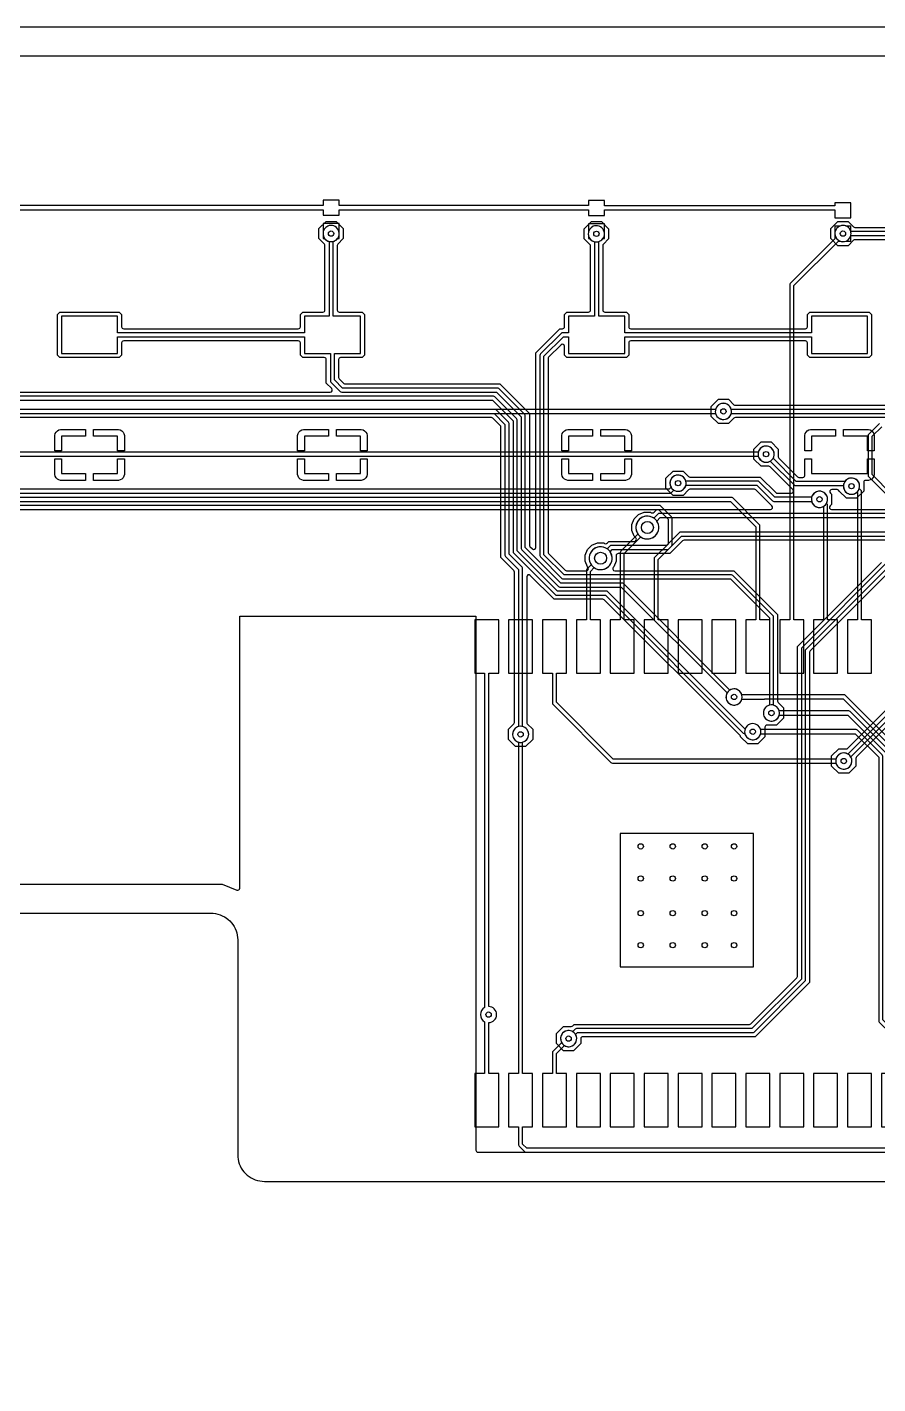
# Model space of a CAD drawing. Header units: millimetres. Extents: x 0 to 104, y 0 to 91.
# Drawn here: x 40.1 to 72, y 40.2 to 91 of the extents above; entities that cross this region are included whole.
import ezdxf

# ---------------------------------------------------------------- set-up
doc = ezdxf.new("R2010")
doc.units = ezdxf.units.MM

msp = doc.modelspace()

# ---------------------------------------------------------------- linework, layer by layer
at = {"layer": '16_copper'}
for points in [[(97.408, 89.908), (6.592, 89.908, 0.047335)], [(33.131, 77.324), (51.469, 77.324, 0.668179), (51.523, 77.454), (51.321, 77.655), (51.321, 78.541, 0.414214), (51.245, 78.618), (50.437, 78.618), (50.348, 78.707), (50.348, 79.165, 0.414214), (50.271, 79.241), (43.729, 79.241, 0.414214), (43.652, 79.165), (43.652, 78.707), (43.563, 78.618), (41.337, 78.618), (41.248, 78.707), (41.248, 80.233), (41.337, 80.322), (43.563, 80.322), (43.652, 80.233), (43.652, 79.775, 0.414214), (43.729, 79.699), (50.271, 79.699, 0.414214), (50.348, 79.775), (50.348, 80.233), (50.437, 80.322), (51.195, 80.322, 0.414214), (51.271, 80.399), (51.271, 82.818, 0.198912), (51.249, 82.872), (51.044, 83.076), (51.044, 83.454), (51.311, 83.721), (51.689, 83.721), (51.956, 83.454), (51.956, 83.076), (51.751, 82.872, 0.198912), (51.729, 82.818), (51.729, 80.399, 0.414214), (51.805, 80.322), (52.663, 80.322), (52.752, 80.233), (52.752, 78.707), (52.663, 78.618), (51.855, 78.618, 0.414214), (51.779, 78.541), (51.779, 77.876, 0.198912), (51.801, 77.822), (51.972, 77.651, 0.198912), (52.026, 77.629), (57.825, 77.629), (58.929, 76.525), (58.929, 71.595, 0.198912), (58.951, 71.541), (59.041, 71.451, 0.668179), (59.171, 71.505), (59.171, 78.795), (60.075, 79.699), (60.171, 79.699, 0.414214), (60.248, 79.775), (60.248, 80.233), (60.337, 80.322), (61.145, 80.322, 0.414214), (61.221, 80.399), (61.221, 82.798, 0.198912), (61.199, 82.852), (60.984, 83.066), (60.984, 83.444), (61.251, 83.711), (61.629, 83.711), (61.896, 83.444), (61.896, 83.066), (61.701, 82.872, 0.198912), (61.679, 82.818), (61.679, 80.399, 0.414214), (61.755, 80.322), (62.563, 80.322), (62.652, 80.233), (62.652, 79.775, 0.414214), (62.729, 79.699), (69.271, 79.699, 0.414214), (69.348, 79.775), (69.348, 80.233), (69.437, 80.322), (71.663, 80.322), (71.752, 80.233), (71.752, 78.707), (71.663, 78.618), (69.437, 78.618), (69.348, 78.707), (69.348, 79.165, 0.414214), (69.271, 79.241), (62.729, 79.241, 0.414214), (62.652, 79.165), (62.652, 78.707), (62.563, 78.618), (60.337, 78.618), (60.248, 78.707), (60.248, 79.04, 0.668179), (60.118, 79.094), (59.651, 78.628, 0.198912), (59.629, 78.574), (59.629, 71.326, 0.198912), (59.651, 71.272), (60.272, 70.651, 0.198912), (60.326, 70.629), (61.066, 70.629, 0.39587), (61.142, 70.7), (61.142, 70.708, 0.199696), (61.108, 70.771), (61.019, 70.985), (61.019, 71.215), (61.108, 71.429), (61.271, 71.592), (61.485, 71.681), (61.715, 71.681, 0.490988), (61.852, 71.675), (61.905, 71.729), (62.866, 71.729, 0.668179), (62.92, 71.859), (62.858, 71.921), (62.769, 72.135), (62.769, 72.365), (62.858, 72.579), (63.021, 72.742), (63.235, 72.831), (63.465, 72.831, 0.490988), (63.602, 72.825), (63.705, 72.929), (67.964, 72.929, 0.668179), (68.018, 73.059), (67.416, 73.661, 0.198912), (67.362, 73.683), (64.947, 73.683, 0.198912), (64.893, 73.661), (64.689, 73.456), (64.311, 73.456), (64.044, 73.723), (64.044, 74.1), (64.311, 74.367), (64.689, 74.367), (64.893, 74.163, 0.198912), (64.947, 74.14), (67.583, 74.14), (68.166, 73.558, 0.198912), (68.219, 73.535), (68.757, 73.535, 0.668179), (68.811, 73.665), (68.649, 73.828), (67.955, 74.522, 0.198912), (67.901, 74.544), (67.611, 74.544), (67.344, 74.811), (67.344, 75.189), (67.611, 75.456), (67.989, 75.456), (68.256, 75.189), (68.256, 74.899, 0.198912), (68.278, 74.845), (68.972, 74.151, 0.198912), (69.026, 74.129), (69.176, 74.129, 0.435317), (69.246, 74.237), (69.246, 74.818), (69.5, 74.818), (69.5, 74.27), (71.6, 74.27), (71.6, 74.818), (71.854, 74.818), (71.854, 74.237), (71.837, 74.172), (71.803, 74.114), (71.756, 74.067), (71.698, 74.033), (71.633, 74.016), (71.532, 74.016, 0.414214), (71.456, 73.94), (71.456, 73.611), (71.189, 73.344), (70.811, 73.344), (70.542, 73.614, 0.342643), (70.468, 73.671), (70.264, 73.671, 0.668179), (70.21, 73.541), (70.256, 73.496), (70.256, 73.118), (70.196, 73.059, 0.668179), (70.25, 72.929), (78.395, 72.929)], [(79.909, 83.036), (71.127, 83.036, 0.198912), (71.073, 83.014), (70.869, 82.809), (70.491, 82.809), (70.224, 83.076), (70.224, 83.454), (70.491, 83.721), (70.869, 83.721), (71.073, 83.516, 0.198912), (71.127, 83.494), (80.13, 83.494)], [(33.005, 77.019), (57.552, 77.019), (58.319, 76.252), (58.319, 71.343, 0.198912), (58.341, 71.289), (59.894, 69.737, 0.198912), (59.947, 69.714), (61.778, 69.714), (66.946, 64.546, 0.219267), (67.006, 64.524), (67.019, 64.484), (67.041, 64.441), (67.069, 64.402), (67.102, 64.369), (67.141, 64.341), (67.184, 64.319), (67.229, 64.304), (67.276, 64.297), (67.324, 64.297), (67.371, 64.304, 1), (67.229, 64.896), (67.184, 64.881, 0.198914), (67.019, 64.716), (67.012, 64.696), (61.863, 69.844, 0.198912), (61.81, 69.867), (59.979, 69.867), (58.471, 71.374), (58.471, 76.284, 0.198912), (58.449, 76.338), (57.638, 77.149, 0.198912), (57.584, 77.171), (33.036, 77.171)], [(81.674, 76.371), (66.647, 76.371, 0.198912), (66.593, 76.349), (66.389, 76.144), (66.011, 76.144), (65.744, 76.411), (65.744, 76.789), (66.011, 77.056), (66.389, 77.056), (66.593, 76.851, 0.198912), (66.647, 76.829), (81.895, 76.829)], [(81.8, 76.676), (66.494, 76.676, 0.991067), (65.904, 76.529), (65.919, 76.484, 0.719711), (66.494, 76.524), (81.768, 76.524)], [(16.478, 76.524), (57.606, 76.524), (58.014, 76.116), (58.014, 71.216, 0.198912), (58.037, 71.163), (58.524, 70.675), (58.524, 64.794), (58.484, 64.781), (58.441, 64.759), (58.402, 64.731), (58.369, 64.698), (58.341, 64.659), (58.319, 64.616), (58.304, 64.571), (58.297, 64.524), (58.297, 64.476), (58.304, 64.429), (58.319, 64.384), (58.341, 64.341), (58.369, 64.302), (58.402, 64.269), (58.441, 64.241), (58.484, 64.219), (58.529, 64.204), (58.576, 64.197), (58.624, 64.197), (58.671, 64.204, 0.781086), (58.676, 64.794), (58.676, 70.707, 0.198912), (58.654, 70.761), (58.167, 71.248), (58.167, 76.147, 0.198912), (58.144, 76.201), (57.691, 76.654, 0.198912), (57.637, 76.677), (16.435, 76.677, 0.986438)], [(77.532, 71.771), (64.726, 71.771, 0.198912), (64.672, 71.749), (64.195, 71.271), (62.257, 71.271, 0.414214), (62.181, 71.195), (62.181, 70.985), (62.092, 70.771, 0.75354), (62.134, 70.629), (66.595, 70.629), (68.229, 68.995), (68.229, 65.747, 0.198912), (68.251, 65.693), (68.456, 65.489), (68.456, 65.111), (68.189, 64.844), (67.832, 64.844, 0.414214), (67.756, 64.768), (67.756, 64.411), (67.489, 64.144), (67.111, 64.144), (66.843, 64.413, 0.157681), (66.822, 64.455), (61.737, 69.539, 0.198912), (61.683, 69.562), (59.853, 69.562), (58.959, 70.456, 0.668179), (58.829, 70.402), (58.829, 64.947, 0.198912), (58.851, 64.893), (59.056, 64.689), (59.056, 64.311), (58.789, 64.044), (58.411, 64.044), (58.144, 64.311), (58.144, 64.689), (58.349, 64.893, 0.198912), (58.371, 64.947), (58.371, 70.581, 0.198912), (58.349, 70.634), (57.862, 71.122), (57.862, 76.021, 0.198912), (57.839, 76.075), (57.565, 76.349, 0.198912), (57.511, 76.372), (30.49, 76.372, 0.668179)], [(78.3, 72.776), (63.8, 72.776, 0.198912), (63.746, 72.754), (63.594, 72.602, 0.94492), (63.067, 71.927), (63.112, 71.893, 0.82809), (63.702, 72.494), (63.832, 72.624), (78.268, 72.624)], [(77.658, 72.076), (64.6, 72.076, 0.198912), (64.546, 72.054), (64.068, 71.576), (62, 71.576, 0.198912), (61.946, 71.554), (61.844, 71.452, 0.94492), (61.317, 70.777), (61.362, 70.743, 0.82809), (61.952, 71.344), (62.032, 71.424), (64.1, 71.424, 0.198912), (64.154, 71.446), (64.632, 71.924), (77.627, 71.924)], [(72.445, 70.622), (69.451, 67.628, 0.198912), (69.429, 67.574), (69.429, 55.205), (67.395, 53.171), (60.932, 53.171, 0.414214), (60.856, 53.095), (60.856, 52.911), (60.589, 52.644), (60.211, 52.644), (59.944, 52.911), (59.944, 53.289), (60.211, 53.556), (60.501, 53.556, 0.198912), (60.555, 53.578), (60.605, 53.629), (67.174, 53.629, 0.198912), (67.228, 53.651), (68.949, 55.372, 0.198912), (68.971, 55.426), (68.971, 67.795), (72.122, 70.945, 0.198912)], [(72.338, 70.946), (69.146, 67.754, 0.198912), (69.124, 67.7), (69.124, 55.332), (67.268, 53.476), (60.7, 53.476, 0.198912), (60.646, 53.454), (60.554, 53.362), (60.516, 53.381), (60.471, 53.396), (60.424, 53.403), (60.376, 53.403), (60.329, 53.396), (60.284, 53.381), (60.241, 53.359), (60.202, 53.331), (60.169, 53.298), (60.141, 53.259), (60.119, 53.216), (60.104, 53.171), (60.097, 53.124), (60.097, 53.076), (60.104, 53.029), (60.119, 52.984), (60.141, 52.941), (60.169, 52.902), (60.202, 52.869), (60.241, 52.841), (60.284, 52.819), (60.329, 52.804), (60.376, 52.797), (60.424, 52.797), (60.471, 52.804, 0.503887), (60.662, 53.254), (60.732, 53.324), (67.3, 53.324, 0.198912), (67.354, 53.346), (69.254, 55.246, 0.198912), (69.276, 55.3), (69.276, 67.668), (72.446, 70.838, 0.991065)], [(17.703, 58.892), (47.416, 58.892), (47.971, 58.662, 0.534506), (48.076, 58.733), (48.076, 68.924), (56.924, 68.924), (56.924, 48.918, 0.414214), (57, 48.842), (80.105, 48.842), (81.273, 48.529), (82.32, 47.925), (83.175, 47.07), (83.779, 46.023), (84.092, 44.855), (84.092, 37.278, 0.668189)], [(74.662, 67.129), (71.188, 63.655, 0.198912), (71.166, 63.601), (71.166, 63.311), (70.899, 63.044), (70.521, 63.044), (70.254, 63.311), (70.254, 63.689), (70.521, 63.956), (70.811, 63.956, 0.198912), (70.865, 63.978), (74.495, 67.609)], [(74.536, 67.434), (70.864, 63.762, 0.991065), (70.551, 63.241), (70.594, 63.219, 0.719709), (70.972, 63.654), (74.622, 67.304)]]:
    msp.add_lwpolyline(points, format="xyb", dxfattribs=at)
for points in [[(66.671, 65.604, 1), (66.529, 66.196), (66.484, 66.181), (66.446, 66.162), (62.459, 70.149, 0.198912), (62.405, 70.171), (60.105, 70.171), (58.776, 71.501), (58.776, 76.43, 0.198912), (58.754, 76.484), (57.784, 77.454, 0.198912), (57.73, 77.476), (51.932, 77.476), (51.626, 77.782), (51.626, 78.77), (52.6, 78.77), (52.6, 80.17), (51.576, 80.17), (51.576, 82.971, 0.991067), (51.429, 83.561), (51.384, 83.546, 0.719711), (51.424, 82.971), (51.424, 80.17), (50.5, 80.17), (50.5, 79.546), (43.5, 79.546), (43.5, 80.17), (41.4, 80.17), (41.4, 78.77), (43.5, 78.77), (43.5, 79.394), (50.5, 79.394), (50.5, 78.77), (51.474, 78.77), (51.474, 77.75, 0.198912), (51.496, 77.696), (51.846, 77.346, 0.198912), (51.9, 77.324), (57.698, 77.324), (58.624, 76.398), (58.624, 71.469, 0.198912), (58.646, 71.415), (60.02, 70.041, 0.198912), (60.074, 70.019), (62.373, 70.019), (66.338, 66.054), (66.319, 66.016), (66.304, 65.971), (66.297, 65.924), (66.297, 65.876), (66.304, 65.829), (66.319, 65.784), (66.341, 65.741), (66.369, 65.702), (66.402, 65.669), (66.441, 65.641), (66.484, 65.619), (66.529, 65.604), (66.576, 65.597), (66.624, 65.597)], [(68.071, 65.004, 0.781086), (68.076, 65.594), (68.076, 68.9, 0.198912), (68.054, 68.954), (66.554, 70.454, 0.198912), (66.5, 70.476), (60.232, 70.476), (59.476, 71.232), (59.476, 78.668), (60.202, 79.394), (60.4, 79.394), (60.4, 78.77), (62.5, 78.77), (62.5, 79.394), (69.5, 79.394), (69.5, 78.77), (71.6, 78.77), (71.6, 80.17), (69.5, 80.17), (69.5, 79.546), (62.5, 79.546), (62.5, 80.17), (61.526, 80.17), (61.526, 82.964, 0.974062), (61.369, 83.551), (61.324, 83.536, 0.732653), (61.374, 82.959), (61.374, 80.17), (60.4, 80.17), (60.4, 79.546), (60.17, 79.546, 0.198912), (60.116, 79.524), (59.346, 78.754, 0.198912), (59.324, 78.7), (59.324, 71.2, 0.198912), (59.346, 71.146), (60.146, 70.346, 0.198912), (60.2, 70.324), (66.468, 70.324), (67.924, 68.868), (67.924, 65.594), (67.884, 65.581), (67.841, 65.559), (67.802, 65.531), (67.769, 65.498), (67.741, 65.459), (67.719, 65.416), (67.704, 65.371), (67.697, 65.324), (67.697, 65.276), (67.704, 65.229), (67.719, 65.184), (67.741, 65.141), (67.769, 65.102), (67.802, 65.069), (67.841, 65.041), (67.884, 65.019), (67.929, 65.004), (67.976, 64.997), (68.024, 64.997)], [(82, 79.394), (89, 79.394), (89, 78.77), (91.1, 78.77), (91.1, 80.17), (89, 80.17), (89, 79.546), (82, 79.546), (82, 80.17), (81.026, 80.17), (81.026, 82.35, 0.198912), (81.004, 82.404), (80.089, 83.319, 0.198912), (80.035, 83.341), (70.974, 83.341, 0.991067), (70.384, 83.194), (70.399, 83.149, 0.719711), (70.974, 83.189), (80.003, 83.189), (80.874, 82.318), (80.874, 80.17), (79.9, 80.17), (79.9, 78.77), (82, 78.77)], [(71.071, 73.504, 1), (70.929, 74.096), (70.884, 74.081, 0.140413), (70.753, 73.976), (68.932, 73.976), (68.062, 74.846, 0.991065), (67.541, 75.159), (67.519, 75.116, 0.719709), (67.954, 74.738), (68.846, 73.846, 0.198912), (68.9, 73.824), (70.697, 73.824), (70.697, 73.776), (70.704, 73.729), (70.719, 73.684), (70.741, 73.641), (70.769, 73.602), (70.802, 73.569), (70.841, 73.541), (70.884, 73.519), (70.929, 73.504), (70.976, 73.497), (71.024, 73.497)], [(69.871, 73.011, 1), (69.729, 73.603), (69.684, 73.588, 0.235339), (69.506, 73.383), (68.125, 73.383), (67.542, 73.965, 0.198912), (67.488, 73.988), (64.794, 73.988, 0.991067), (64.204, 73.841), (64.219, 73.795, 0.719711), (64.794, 73.835), (67.457, 73.835), (68.039, 73.253, 0.198912), (68.093, 73.231), (69.506, 73.231), (69.519, 73.19), (69.541, 73.148), (69.569, 73.109), (69.602, 73.076), (69.641, 73.047), (69.684, 73.026), (69.729, 73.011), (69.776, 73.004), (69.824, 73.004)]]:
    msp.add_lwpolyline(points, format="xyb", close=True, dxfattribs=at)
for points in [[(41.146, 75.122), (41.146, 75.703), (41.163, 75.768), (41.197, 75.826), (41.244, 75.873), (41.302, 75.907), (41.367, 75.924), (42.298, 75.924), (42.298, 75.67), (41.4, 75.67), (41.4, 75.122)], [(43.5, 75.122), (43.5, 75.67), (42.602, 75.67), (42.602, 75.924), (43.533, 75.924), (43.598, 75.907), (43.656, 75.873), (43.703, 75.826), (43.737, 75.768), (43.754, 75.703), (43.754, 75.122)], [(50.246, 75.122), (50.246, 75.703), (50.263, 75.768), (50.297, 75.826), (50.344, 75.873), (50.402, 75.907), (50.467, 75.924), (51.398, 75.924), (51.398, 75.67), (50.5, 75.67), (50.5, 75.122)], [(52.6, 75.122), (52.6, 75.67), (51.702, 75.67), (51.702, 75.924), (52.633, 75.924), (52.698, 75.907), (52.756, 75.873), (52.803, 75.826), (52.837, 75.768), (52.854, 75.703), (52.854, 75.122)], [(60.146, 75.122), (60.146, 75.703), (60.163, 75.768), (60.197, 75.826), (60.244, 75.873), (60.302, 75.907), (60.367, 75.924), (61.298, 75.924), (61.298, 75.67), (60.4, 75.67), (60.4, 75.122)], [(62.5, 75.122), (62.5, 75.67), (61.602, 75.67), (61.602, 75.924), (62.533, 75.924), (62.598, 75.907), (62.656, 75.873), (62.703, 75.826), (62.737, 75.768), (62.754, 75.703), (62.754, 75.122)], [(69.246, 75.122), (69.246, 75.703), (69.263, 75.768), (69.297, 75.826), (69.344, 75.873), (69.402, 75.907), (69.467, 75.924), (70.398, 75.924), (70.398, 75.67), (69.5, 75.67), (69.5, 75.122)], [(71.6, 75.122), (71.6, 75.67), (70.702, 75.67), (70.702, 75.924), (71.633, 75.924), (71.698, 75.907), (71.756, 75.873), (71.803, 75.826), (71.837, 75.768), (71.854, 75.703), (71.854, 75.122)], [(41.367, 74.016), (41.302, 74.033), (41.244, 74.067), (41.197, 74.114), (41.163, 74.172), (41.146, 74.237), (41.146, 74.818), (41.4, 74.818), (41.4, 74.27), (42.298, 74.27), (42.298, 74.016)], [(42.602, 74.27), (43.5, 74.27), (43.5, 74.818), (43.754, 74.818), (43.754, 74.237), (43.737, 74.172), (43.703, 74.114), (43.656, 74.067), (43.598, 74.033), (43.533, 74.016), (42.602, 74.016)], [(50.467, 74.016), (50.402, 74.033), (50.344, 74.067), (50.297, 74.114), (50.263, 74.172), (50.246, 74.237), (50.246, 74.818), (50.5, 74.818), (50.5, 74.27), (51.398, 74.27), (51.398, 74.016)], [(51.702, 74.27), (52.6, 74.27), (52.6, 74.818), (52.854, 74.818), (52.854, 74.237), (52.837, 74.172), (52.803, 74.114), (52.756, 74.067), (52.698, 74.033), (52.633, 74.016), (51.702, 74.016)], [(60.367, 74.016), (60.302, 74.033), (60.244, 74.067), (60.197, 74.114), (60.163, 74.172), (60.146, 74.237), (60.146, 74.818), (60.4, 74.818), (60.4, 74.27), (61.298, 74.27), (61.298, 74.016)], [(61.602, 74.27), (62.5, 74.27), (62.5, 74.818), (62.754, 74.818), (62.754, 74.237), (62.737, 74.172), (62.703, 74.114), (62.656, 74.067), (62.598, 74.033), (62.533, 74.016), (61.602, 74.016)]]:
    msp.add_lwpolyline(points, close=True, dxfattribs=at)
at = {"layer": '1_copper'}
for points in [[(32.7, 84.159), (51.2, 84.159), (51.2, 83.955), (51.8, 83.955), (51.8, 84.159), (61.14, 84.159), (61.14, 83.945), (61.74, 83.945), (61.74, 84.149), (70.38, 84.149), (70.38, 83.855), (70.98, 83.855), (70.98, 84.415), (70.38, 84.415), (70.38, 84.301), (61.74, 84.301), (61.74, 84.505), (61.14, 84.505), (61.14, 84.311), (51.8, 84.311), (51.8, 84.515), (51.2, 84.515), (51.2, 84.311), (32.7, 84.311)], [(72.503, 73.505), (71.776, 74.232), (71.776, 75.668), (72.132, 76.024)]]:
    msp.add_lwpolyline(points, dxfattribs=at)
for points in [[(51.571, 82.969, 0.176703), (51.744, 83.085), (51.8, 83.085), (51.8, 83.221, 0.073051), (51.8, 83.309), (51.8, 83.645), (51.2, 83.645), (51.2, 83.309, 0.073051), (51.2, 83.221), (51.2, 83.085), (51.256, 83.085), (51.269, 83.067), (51.302, 83.034), (51.341, 83.006), (51.384, 82.984), (51.429, 82.969), (51.476, 82.962), (51.524, 82.962)], [(61.511, 82.959, 0.176703), (61.684, 83.075), (61.74, 83.075), (61.74, 83.211, 0.073051), (61.74, 83.299), (61.74, 83.635), (61.14, 83.635), (61.14, 83.299, 0.073051), (61.14, 83.211), (61.14, 83.075), (61.196, 83.075), (61.209, 83.057), (61.242, 83.024), (61.281, 82.996), (61.324, 82.974), (61.369, 82.959), (61.416, 82.952), (61.464, 82.952)], [(69.21, 68.79), (68.836, 68.79), (68.836, 81.313), (70.508, 82.985), (70.562, 82.985, 0.20262), (70.798, 82.985), (70.98, 82.985), (70.98, 83.221, 0.073051), (70.98, 83.309), (70.98, 83.545), (70.798, 83.545, 0.20262), (70.562, 83.545), (70.38, 83.545), (70.38, 83.309, 0.073051), (70.38, 83.221), (70.38, 83.073), (68.706, 81.399, 0.198912), (68.684, 81.345), (68.684, 68.79), (68.31, 68.79), (68.31, 66.79), (69.21, 66.79)], [(67.871, 74.704, 1), (67.729, 75.296), (67.684, 75.281, 0.235339), (67.506, 75.076), (28.232, 75.076), (28.054, 75.254, 0.198912), (28, 75.276), (26.794, 75.276, 0.991067), (26.204, 75.129), (26.219, 75.084, 0.719711), (26.794, 75.124), (27.968, 75.124), (28.146, 74.946, 0.198912), (28.2, 74.924), (67.506, 74.924), (67.519, 74.884), (67.541, 74.841), (67.569, 74.802), (67.602, 74.769), (67.641, 74.741), (67.684, 74.719), (67.729, 74.704), (67.776, 74.697), (67.824, 74.697)], [(64.208, 73.537, 0.169977), (64.254, 73.558), (64.346, 73.65, 0.991065), (64.659, 74.171), (64.616, 74.193, 0.719709), (64.238, 73.758), (64.168, 73.688), (27.52, 73.688), (27.35, 73.858, 0.991065), (26.829, 74.171), (26.807, 74.128, 0.719709), (27.242, 73.75), (27.435, 73.558, 0.198912), (27.488, 73.535), (64.2, 73.535)], [(71.75, 68.79), (71.376, 68.79), (71.376, 73.6, 0.198912), (71.354, 73.654), (71.292, 73.716, 0.945132), (70.719, 73.916), (70.704, 73.871, 0.726543), (71.198, 73.569), (71.211, 73.582), (71.224, 73.568), (71.224, 68.79), (70.85, 68.79), (70.85, 66.79), (71.75, 66.79)], [(67.94, 68.79), (67.566, 68.79), (67.566, 72.31, 0.198912), (67.544, 72.364), (66.549, 73.359, 0.198912), (66.495, 73.381), (19.405, 73.381, 0.198912), (19.351, 73.359), (18.854, 72.862, 0.991065), (18.541, 72.341), (18.584, 72.319, 0.719709), (18.962, 72.754), (19.436, 73.229), (66.464, 73.229), (67.414, 72.278), (67.414, 68.79), (67.04, 68.79), (67.04, 66.79), (67.94, 66.79)], [(70.48, 68.79), (70.106, 68.79), (70.106, 73.07, 0.312141), (70.06, 73.148), (70.081, 73.19, 1), (69.519, 73.423), (69.504, 73.378, 0.6128), (69.916, 73.026), (69.95, 73.043), (69.954, 73.038), (69.954, 68.79), (69.58, 68.79), (69.58, 66.79), (70.48, 66.79)], [(62.86, 68.79), (62.486, 68.79), (62.486, 71.278), (63.106, 71.898, 0.94492), (63.633, 72.573), (63.588, 72.607, 0.82809), (62.998, 72.006), (62.356, 71.364, 0.198912), (62.334, 71.31), (62.334, 68.79), (61.96, 68.79), (61.96, 66.79), (62.86, 66.79)], [(61.59, 68.79), (61.216, 68.79), (61.216, 70.608), (61.356, 70.748, 0.94492), (61.883, 71.423), (61.838, 71.457, 0.82809), (61.248, 70.856), (61.086, 70.694, 0.198912), (61.064, 70.64), (61.064, 68.79), (60.69, 68.79), (60.69, 66.79), (61.59, 66.79)], [(57.78, 51.79), (57.406, 51.79), (57.406, 53.697, 0.979761), (57.406, 54.303), (57.406, 66.79), (57.78, 66.79), (57.78, 68.79), (56.88, 68.79), (56.88, 66.79), (57.254, 66.79), (57.254, 54.266, 0.591248), (57.254, 53.734), (57.254, 51.79), (56.88, 51.79), (56.88, 49.79), (57.78, 49.79)], [(70.781, 63.204, 1), (70.639, 63.796), (70.594, 63.781, 0.235339), (70.416, 63.576), (62.072, 63.576), (59.946, 65.702), (59.946, 66.79), (60.32, 66.79), (60.32, 68.79), (59.42, 68.79), (59.42, 66.79), (59.794, 66.79), (59.794, 65.67, 0.198912), (59.816, 65.616), (61.986, 63.446, 0.198912), (62.04, 63.424), (70.416, 63.424), (70.429, 63.384), (70.451, 63.341), (70.479, 63.302), (70.512, 63.269), (70.551, 63.241), (70.594, 63.219), (70.639, 63.204), (70.686, 63.197), (70.734, 63.197)], [(74.29, 51.79), (73.916, 51.79), (73.916, 52.46, 0.198912), (73.894, 52.514), (72.476, 53.932), (72.476, 63.8, 0.198912), (72.454, 63.854), (70.954, 65.354, 0.198912), (70.9, 65.376), (68.294, 65.376, 0.991067), (67.704, 65.229), (67.719, 65.184, 0.719711), (68.294, 65.224), (70.868, 65.224), (72.324, 63.768), (72.324, 53.9, 0.198912), (72.346, 53.846), (73.764, 52.428), (73.764, 51.79), (73.39, 51.79), (73.39, 49.79), (74.29, 49.79)], [(73.02, 51.79), (72.646, 51.79), (72.646, 53.299, 0.198912), (72.624, 53.353), (72.171, 53.805), (72.171, 63.674, 0.198912), (72.149, 63.728), (71.223, 64.654, 0.198912), (71.169, 64.676), (67.594, 64.676, 0.991067), (67.004, 64.529), (67.019, 64.484, 0.719711), (67.594, 64.524), (71.137, 64.524), (72.019, 63.642), (72.019, 53.774, 0.198912), (72.041, 53.72), (72.494, 53.267), (72.494, 51.79), (72.12, 51.79), (72.12, 49.79), (73.02, 49.79)], [(60.32, 51.79), (59.946, 51.79), (59.946, 52.538), (60.246, 52.838, 0.991065), (60.559, 53.359), (60.516, 53.381, 0.719709), (60.138, 52.946), (59.816, 52.624, 0.198912), (59.794, 52.57), (59.794, 51.79), (59.42, 51.79), (59.42, 49.79), (60.32, 49.79)]]:
    msp.add_lwpolyline(points, format="xyb", close=True, dxfattribs=at)
for points in [[(31.098, 76.524), (65.906, 76.524, 0.991067), (66.496, 76.671), (66.481, 76.716, 0.719711), (65.906, 76.676), (31.066, 76.676, 0.198912)], [(72.046, 76.154), (71.646, 75.754, 0.198912), (71.624, 75.7), (71.624, 74.2, 0.198912), (71.646, 74.146), (72.418, 73.375, 0.198912)], [(20.463, 72.924), (63.768, 72.924), (64.124, 72.568), (64.124, 71.632), (63.626, 71.134, 0.198912), (63.604, 71.08), (63.604, 68.79), (63.23, 68.79), (63.23, 66.79), (64.13, 66.79), (64.13, 68.79), (63.756, 68.79), (63.756, 71.048), (64.254, 71.546, 0.198912), (64.276, 71.6), (64.276, 72.6, 0.198912), (64.254, 72.654), (63.854, 73.054, 0.198912), (63.8, 73.076), (20.431, 73.076, 0.198912)], [(72.759, 63.98), (70.778, 65.961, 0.198912), (70.724, 65.983), (67.749, 65.983, 0.101304), (67.719, 65.976), (66.894, 65.976, 0.991067), (66.304, 65.829), (66.319, 65.784, 0.719711), (66.894, 65.824), (67.742, 65.824, 0.093561), (67.772, 65.831), (70.693, 65.831), (72.629, 63.895)], [(80.087, 48.995), (58.832, 48.995), (58.676, 49.15), (58.676, 49.79), (59.05, 49.79), (59.05, 51.79), (58.676, 51.79), (58.676, 64.206, 0.991067), (58.529, 64.796), (58.484, 64.781, 0.719711), (58.524, 64.206), (58.524, 51.79), (58.15, 51.79), (58.15, 49.79), (58.524, 49.79), (58.524, 49.118, 0.198912), (58.546, 49.065), (58.746, 48.865, 0.198912), (58.8, 48.842), (80.118, 48.842, 0.198912)]]:
    msp.add_lwpolyline(points, format="xyb", dxfattribs=at)
for points in [[(59.05, 68.79), (58.15, 68.79), (58.15, 66.79), (59.05, 66.79)], [(65.4, 68.79), (64.5, 68.79), (64.5, 66.79), (65.4, 66.79)], [(66.67, 68.79), (65.77, 68.79), (65.77, 66.79), (66.67, 66.79)], [(67.33, 60.79), (62.33, 60.79), (62.33, 55.79), (67.33, 55.79)], [(61.59, 51.79), (60.69, 51.79), (60.69, 49.79), (61.59, 49.79)], [(62.86, 51.79), (61.96, 51.79), (61.96, 49.79), (62.86, 49.79)], [(64.13, 51.79), (63.23, 51.79), (63.23, 49.79), (64.13, 49.79)], [(65.4, 51.79), (64.5, 51.79), (64.5, 49.79), (65.4, 49.79)], [(66.67, 51.79), (65.77, 51.79), (65.77, 49.79), (66.67, 49.79)], [(67.94, 51.79), (67.04, 51.79), (67.04, 49.79), (67.94, 49.79)], [(69.21, 51.79), (68.31, 51.79), (68.31, 49.79), (69.21, 49.79)], [(70.48, 51.79), (69.58, 51.79), (69.58, 49.79), (70.48, 49.79)], [(71.75, 51.79), (70.85, 51.79), (70.85, 49.79), (71.75, 49.79)]]:
    msp.add_lwpolyline(points, close=True, dxfattribs=at)
at = {"layer": 'drills_via_1_16'}
for centre, radius in [((51.5, 83.265), 0.1), ((61.44, 83.255), 0.1), ((70.68, 83.265), 0.1), ((66.2, 76.6), 0.1), ((67.8, 75), 0.1), ((64.5, 73.912), 0.1), ((71, 73.8), 0.1), ((69.8, 73.307), 0.1), ((63.35, 72.25), 0.225), ((61.6, 71.1), 0.225), ((66.6, 65.9), 0.1), ((68, 65.3), 0.1), ((58.6, 64.5), 0.1), ((67.3, 64.6), 0.1), ((70.71, 63.5), 0.1), ((63.1, 60.3), 0.1), ((64.3, 60.3), 0.1), ((65.5, 60.3), 0.1), ((66.6, 60.3), 0.1), ((63.1, 59.1), 0.1), ((64.3, 59.1), 0.1), ((65.5, 59.1), 0.1), ((66.6, 59.1), 0.1), ((63.1, 57.8), 0.1), ((64.3, 57.8), 0.1), ((65.5, 57.8), 0.1), ((66.6, 57.8), 0.1), ((63.1, 56.6), 0.1), ((64.3, 56.6), 0.1), ((65.5, 56.6), 0.1), ((66.6, 56.6), 0.1), ((57.4, 54), 0.1), ((60.4, 53.1), 0.1)]:
    msp.add_circle(centre, radius, dxfattribs=at)
at = {"layer": 'outline'}
for points in [[(97.5, 91), (6.5, 91)], [(18.5, 57.8), (47, 57.8), (47.087, 57.796), (47.174, 57.785), (47.259, 57.766), (47.342, 57.74), (47.423, 57.706), (47.5, 57.666), (47.574, 57.619), (47.643, 57.566), (47.707, 57.507), (47.766, 57.443), (47.819, 57.374), (47.866, 57.3), (47.906, 57.223), (47.94, 57.142), (47.966, 57.059), (47.985, 56.974), (47.996, 56.887), (48, 56.8), (48, 48.75), (48.004, 48.663), (48.015, 48.576), (48.034, 48.491), (48.06, 48.408), (48.094, 48.327), (48.134, 48.25), (48.181, 48.176), (48.234, 48.107), (48.293, 48.043), (48.357, 47.984), (48.426, 47.931), (48.5, 47.884), (48.577, 47.844), (48.658, 47.81), (48.741, 47.784), (48.826, 47.765), (48.913, 47.754), (49, 47.75), (79.5, 47.75)]]:
    msp.add_lwpolyline(points, dxfattribs=at)

doc.saveas('drawing.dxf')
